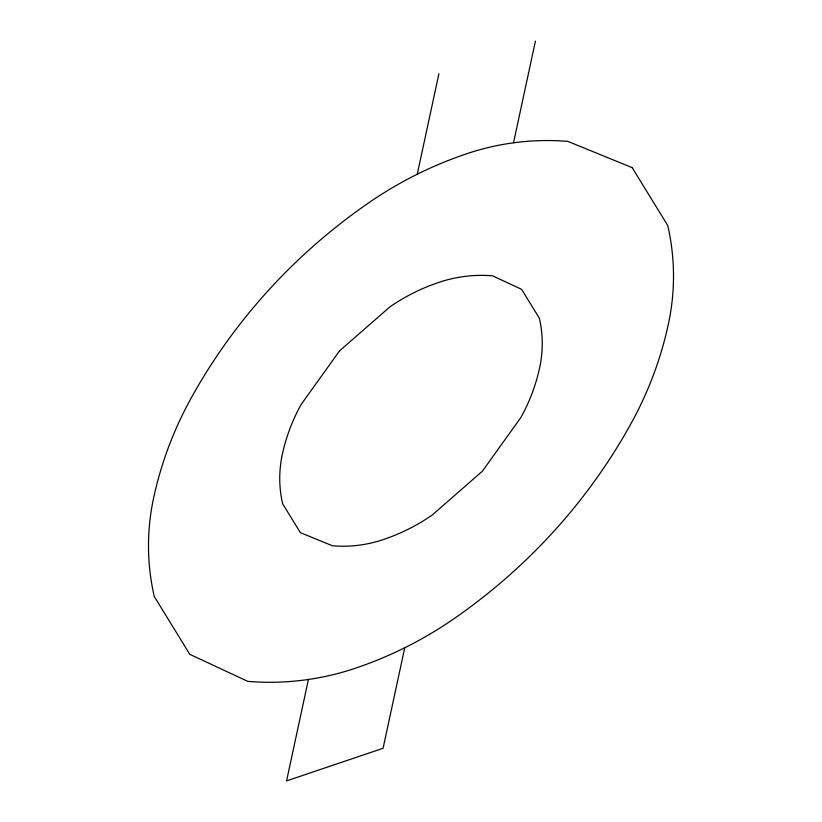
<?xml version="1.0" encoding="UTF-8"?>
<svg xmlns="http://www.w3.org/2000/svg" width="822" height="822" viewBox="0 0 822 822"><rect width="100%" height="100%" fill="white"/><g stroke="black" fill="none" stroke-linecap="round" stroke-linejoin="round"><path stroke-width="1.23" d="M308.476 679.198L286.57 780.9L383.083 748.287L404.743 647.777M417.257 174.223L438.917 73.713M513.524 142.802L535.43 41.1M339.589 350.83L301.037 404.619A190.139 182.505 -15.6 0 0 282.306 454.494A121.409 116.529 -15.6 0 0 282.634 503.763L300.41 532.666L332.53 545.798A121.409 116.529 -15.6 0 0 383.299 539.581A190.139 182.505 -15.6 0 0 432.156 515.086L482.411 471.17L520.963 417.381A190.139 182.505 -15.6 0 0 539.694 367.506A121.409 116.529 -15.6 0 0 539.366 318.237L521.59 289.334L492.604 275.822A128.91 123.732 -15.6 0 0 438.701 282.419A190.139 182.505 -15.6 0 0 389.844 306.914L339.589 350.83M632.18 167.657L567.93 141.405A242.819 233.058 -15.6 0 0 466.403 153.848A380.288 364.999 -15.6 0 0 368.688 202.829A574.506 551.418 -15.6 0 0 191.074 398.238A380.288 364.999 -15.6 0 0 153.611 497.978A242.819 233.058 -15.6 0 0 154.279 596.515L189.82 654.343L247.792 681.366A257.831 247.463 -15.6 0 0 355.597 668.152A380.288 364.999 -15.6 0 0 453.312 619.172A574.506 551.418 -15.6 0 0 630.926 423.762A380.288 364.999 -15.6 0 0 668.389 324.022A242.819 233.058 -15.6 0 0 667.721 225.485L632.18 167.657"/></g></svg>
